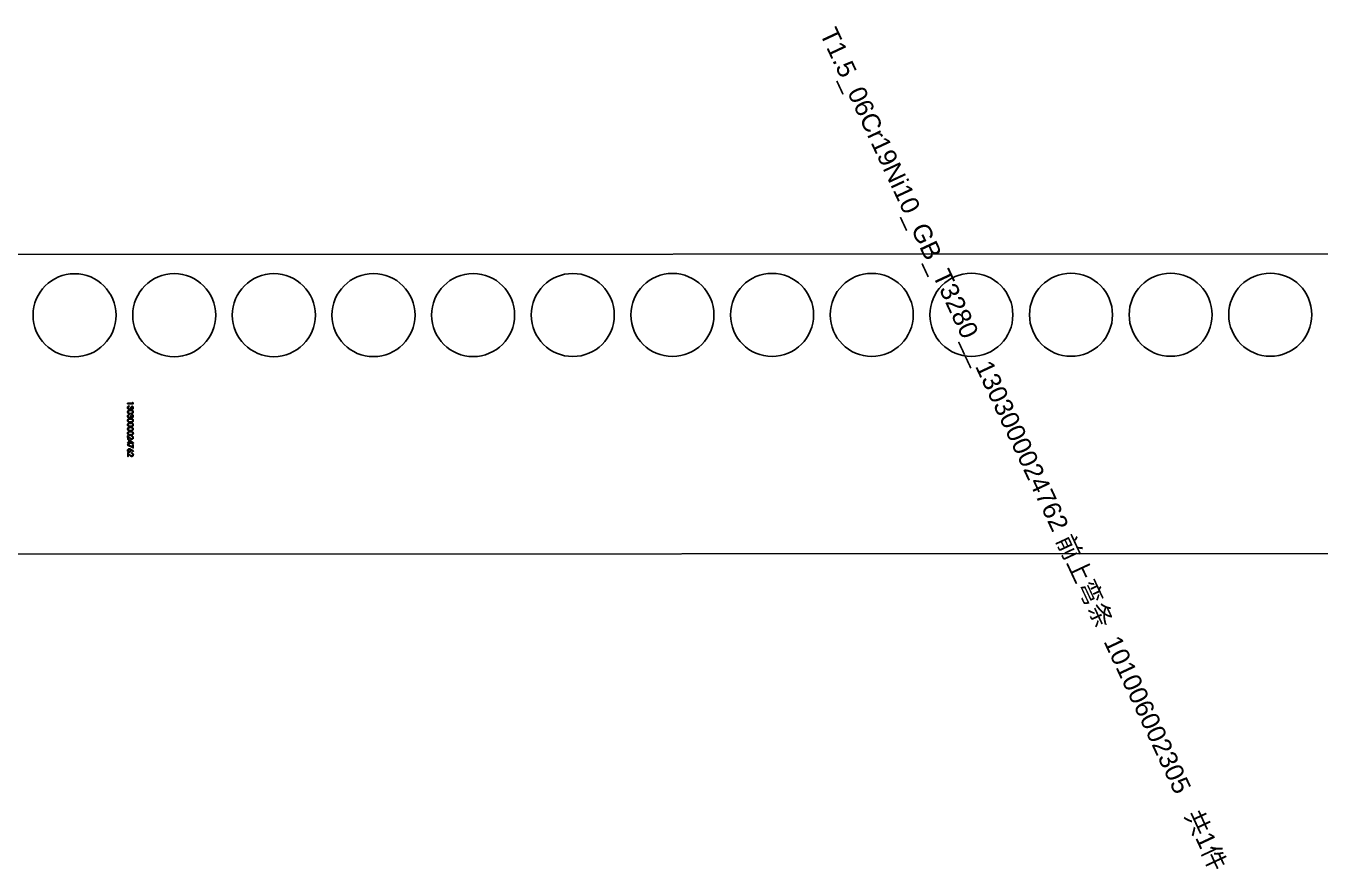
# Model space of a CAD drawing. Extents: x -16 to 22649, y -4599 to 814.
# Drawn here: x 246.6 to 714.2, y -2198.1 to -1893.5 of the extents above; entities that cross this region are included whole.
import ezdxf

# ---------------------------------------------------------------- set-up
doc = ezdxf.new("R2010")
doc.units = 0
doc.header["$MEASUREMENT"] = 0
doc.linetypes.add('CENTERX2', pattern=[20.32, 12.7, -2.54, 2.54, -2.54])
doc.layers.get('0').update_dxf_attribs({"linetype": 'CONTINUOUS'})
for name, color, linetype in [('1', 6, 'CENTERX2'), ('S1', 7, 'CONTINUOUS'), ('SLD-0', 7, 'CONTINUOUS')]:
    doc.layers.add(name, color=color, linetype=linetype)
doc.styles.get("Standard").update_dxf_attribs({"font": 'arial.ttf'})

# ---------------------------------------------------------------- blocks, each defined once
blk = doc.blocks.new('1303000024762_前上弯条_1010060')
at = {"layer": '1', "color": 6, "linetype": 'CONTINUOUS', "flags": 128}
for points in [[(-128.43, -294.11), (-128.09, -294.27), (-128.09, -294.27), (-128.94, -296.08), (-128.94, -296.08), (-129.1, -296.01), (-129.1, -296.01), (-128.34, -294.38), (-128.34, -294.38), (-128.62, -294.25), (-128.62, -294.25), (-128.43, -294.11)], [(-127.38, -295.11), (-127.54, -295.03), (-127.54, -295.03), (-127.5, -294.99), (-127.46, -294.94), (-127.42, -294.9), (-127.38, -294.87), (-127.33, -294.84), (-127.28, -294.82), (-127.24, -294.8), (-127.19, -294.78), (-127.14, -294.77), (-127.09, -294.76), (-127.04, -294.76), (-126.99, -294.76), (-126.94, -294.77), (-126.89, -294.78), (-126.84, -294.8), (-126.79, -294.82), (-126.79, -294.82), (-126.72, -294.86), (-126.65, -294.9), (-126.6, -294.95), (-126.55, -295.01), (-126.51, -295.07), (-126.47, -295.14), (-126.45, -295.21), (-126.44, -295.28), (-126.43, -295.35), (-126.44, -295.41), (-126.45, -295.48), (-126.48, -295.54), (-126.48, -295.54), (-126.51, -295.59), (-126.54, -295.64), (-126.58, -295.69), (-126.63, -295.72), (-126.68, -295.76), (-126.73, -295.78), (-126.8, -295.8), (-126.86, -295.81), (-126.86, -295.81), (-126.82, -295.87), (-126.78, -295.93), (-126.76, -295.99), (-126.74, -296.06), (-126.74, -296.06), (-126.73, -296.11), (-126.73, -296.15), (-126.72, -296.2), (-126.73, -296.25), (-126.73, -296.3), (-126.75, -296.34), (-126.76, -296.39), (-126.78, -296.43), (-126.78, -296.43), (-126.82, -296.5), (-126.87, -296.57), (-126.93, -296.63), (-127, -296.69), (-127.07, -296.73), (-127.15, -296.76), (-127.24, -296.79), (-127.32, -296.8), (-127.41, -296.8), (-127.5, -296.78), (-127.59, -296.76), (-127.68, -296.72), (-127.68, -296.72), (-127.74, -296.69), (-127.79, -296.66), (-127.84, -296.63), (-127.88, -296.59), (-127.92, -296.55), (-127.96, -296.5), (-127.99, -296.45), (-128.01, -296.4), (-128.03, -296.35), (-128.05, -296.29), (-128.06, -296.23), (-128.07, -296.17), (-128.07, -296.11), (-128.06, -296.05), (-128.05, -295.98), (-128.03, -295.91), (-128.03, -295.91), (-127.87, -295.98), (-127.87, -295.98), (-127.88, -296.03), (-127.88, -296.08), (-127.88, -296.12), (-127.88, -296.16), (-127.88, -296.2), (-127.87, -296.24), (-127.86, -296.27), (-127.85, -296.3), (-127.85, -296.3), (-127.83, -296.34), (-127.8, -296.37), (-127.78, -296.41), (-127.75, -296.44), (-127.71, -296.47), (-127.67, -296.49), (-127.63, -296.52), (-127.59, -296.54), (-127.59, -296.54), (-127.54, -296.56), (-127.49, -296.58), (-127.44, -296.59), (-127.39, -296.6), (-127.34, -296.6), (-127.29, -296.6), (-127.25, -296.59), (-127.2, -296.58), (-127.16, -296.57), (-127.12, -296.55), (-127.08, -296.53), (-127.05, -296.5), (-127.02, -296.47), (-126.99, -296.44), (-126.97, -296.41), (-126.95, -296.37), (-126.95, -296.37), (-126.93, -296.32), (-126.92, -296.26), (-126.92, -296.21), (-126.92, -296.15), (-126.94, -296.09), (-126.96, -296.04), (-126.99, -295.98), (-127.03, -295.94), (-127.05, -295.91), (-127.08, -295.89), (-127.11, -295.86), (-127.15, -295.84), (-127.19, -295.81), (-127.23, -295.78), (-127.28, -295.76), (-127.33, -295.73), (-127.33, -295.73), (-127.24, -295.54), (-127.24, -295.54), (-127.17, -295.57), (-127.11, -295.59), (-127.04, -295.61), (-126.97, -295.62), (-126.91, -295.62), (-126.85, -295.61), (-126.8, -295.6), (-126.76, -295.58), (-126.72, -295.56), (-126.69, -295.53), (-126.66, -295.5), (-126.64, -295.46), (-126.64, -295.46), (-126.63, -295.43), (-126.62, -295.4), (-126.62, -295.37), (-126.61, -295.34), (-126.62, -295.31), (-126.62, -295.28), (-126.63, -295.25), (-126.65, -295.21), (-126.67, -295.18), (-126.69, -295.15), (-126.71, -295.12), (-126.74, -295.1), (-126.77, -295.07), (-126.8, -295.05), (-126.83, -295.03), (-126.87, -295.01), (-126.87, -295.01), (-126.93, -294.98), (-127, -294.97), (-127.06, -294.96), (-127.12, -294.97), (-127.15, -294.97), (-127.18, -294.98), (-127.22, -295), (-127.25, -295.01), (-127.28, -295.03), (-127.31, -295.05), (-127.35, -295.08), (-127.38, -295.11)], [(-126.45, -296.14), (-126.4, -296.05), (-126.36, -295.97), (-126.32, -295.9), (-126.28, -295.83), (-126.24, -295.77), (-126.19, -295.71), (-126.15, -295.66), (-126.11, -295.62), (-126.07, -295.58), (-126.03, -295.55), (-125.98, -295.52), (-125.94, -295.49), (-125.89, -295.47), (-125.85, -295.45), (-125.8, -295.44), (-125.76, -295.42), (-125.71, -295.42), (-125.66, -295.41), (-125.62, -295.41), (-125.57, -295.42), (-125.53, -295.43), (-125.48, -295.44), (-125.44, -295.45), (-125.4, -295.47), (-125.4, -295.47), (-125.35, -295.49), (-125.31, -295.52), (-125.28, -295.54), (-125.24, -295.57), (-125.21, -295.6), (-125.18, -295.64), (-125.15, -295.68), (-125.12, -295.72), (-125.1, -295.76), (-125.08, -295.81), (-125.07, -295.86), (-125.06, -295.91), (-125.05, -295.96), (-125.04, -296.01), (-125.04, -296.07), (-125.04, -296.13), (-125.05, -296.19), (-125.06, -296.26), (-125.07, -296.32), (-125.09, -296.4), (-125.11, -296.47), (-125.14, -296.55), (-125.18, -296.63), (-125.21, -296.71), (-125.21, -296.71), (-125.25, -296.8), (-125.29, -296.87), (-125.34, -296.95), (-125.38, -297.01), (-125.42, -297.07), (-125.46, -297.13), (-125.51, -297.18), (-125.55, -297.22), (-125.59, -297.26), (-125.64, -297.29), (-125.68, -297.33), (-125.73, -297.35), (-125.78, -297.38), (-125.82, -297.39), (-125.87, -297.41), (-125.92, -297.42), (-125.96, -297.43), (-126.01, -297.43), (-126.06, -297.43), (-126.1, -297.43), (-126.15, -297.42), (-126.2, -297.41), (-126.24, -297.39), (-126.28, -297.37), (-126.28, -297.37), (-126.33, -297.35), (-126.37, -297.33), (-126.4, -297.3), (-126.44, -297.27), (-126.47, -297.24), (-126.5, -297.21), (-126.52, -297.17), (-126.55, -297.13), (-126.57, -297.09), (-126.59, -297.04), (-126.6, -297), (-126.61, -296.95), (-126.62, -296.9), (-126.63, -296.84), (-126.63, -296.79), (-126.63, -296.73), (-126.62, -296.67), (-126.61, -296.61), (-126.59, -296.54), (-126.57, -296.47), (-126.55, -296.39), (-126.52, -296.31), (-126.49, -296.23), (-126.45, -296.14)], [(-126.28, -296.22), (-126.32, -296.29), (-126.34, -296.36), (-126.37, -296.42), (-126.39, -296.49), (-126.41, -296.54), (-126.42, -296.6), (-126.43, -296.65), (-126.44, -296.7), (-126.44, -296.74), (-126.44, -296.78), (-126.44, -296.82), (-126.43, -296.86), (-126.43, -296.9), (-126.41, -296.94), (-126.4, -296.97), (-126.38, -297), (-126.35, -297.07), (-126.3, -297.12), (-126.25, -297.16), (-126.19, -297.19), (-126.19, -297.19), (-126.13, -297.21), (-126.06, -297.23), (-126, -297.23), (-125.93, -297.22), (-125.89, -297.21), (-125.86, -297.2), (-125.82, -297.18), (-125.79, -297.17), (-125.76, -297.15), (-125.72, -297.12), (-125.69, -297.09), (-125.66, -297.06), (-125.66, -297.06), (-125.62, -297.02), (-125.58, -296.98), (-125.54, -296.93), (-125.51, -296.88), (-125.47, -296.82), (-125.44, -296.76), (-125.41, -296.7), (-125.38, -296.64), (-125.38, -296.64), (-125.35, -296.57), (-125.32, -296.51), (-125.3, -296.45), (-125.28, -296.39), (-125.26, -296.33), (-125.25, -296.28), (-125.24, -296.22), (-125.23, -296.17), (-125.23, -296.12), (-125.23, -296.08), (-125.23, -296.03), (-125.24, -295.99), (-125.24, -295.95), (-125.26, -295.91), (-125.27, -295.88), (-125.29, -295.84), (-125.32, -295.78), (-125.37, -295.73), (-125.42, -295.69), (-125.48, -295.66), (-125.48, -295.66), (-125.54, -295.63), (-125.6, -295.62), (-125.67, -295.62), (-125.74, -295.63), (-125.78, -295.64), (-125.81, -295.65), (-125.85, -295.67), (-125.88, -295.68), (-125.92, -295.7), (-125.95, -295.73), (-125.98, -295.76), (-126.01, -295.79), (-126.05, -295.82), (-126.08, -295.86), (-126.11, -295.91), (-126.15, -295.96), (-126.18, -296.01), (-126.21, -296.08), (-126.25, -296.14), (-126.28, -296.22)], [(-124.59, -296.41), (-124.75, -296.33), (-124.75, -296.33), (-124.71, -296.29), (-124.67, -296.24), (-124.63, -296.2), (-124.59, -296.17), (-124.54, -296.14), (-124.49, -296.12), (-124.45, -296.1), (-124.4, -296.08), (-124.35, -296.07), (-124.3, -296.06), (-124.25, -296.06), (-124.2, -296.06), (-124.15, -296.07), (-124.1, -296.08), (-124.05, -296.1), (-124, -296.12), (-124, -296.12), (-123.93, -296.16), (-123.87, -296.2), (-123.81, -296.25), (-123.76, -296.31), (-123.72, -296.37), (-123.68, -296.44), (-123.66, -296.51), (-123.65, -296.58), (-123.64, -296.65), (-123.65, -296.71), (-123.66, -296.78), (-123.69, -296.84), (-123.69, -296.84), (-123.72, -296.89), (-123.75, -296.94), (-123.79, -296.99), (-123.84, -297.02), (-123.89, -297.06), (-123.95, -297.08), (-124.01, -297.1), (-124.07, -297.11), (-124.07, -297.11), (-124.03, -297.17), (-123.99, -297.23), (-123.97, -297.29), (-123.95, -297.36), (-123.95, -297.36), (-123.94, -297.41), (-123.94, -297.46), (-123.94, -297.5), (-123.94, -297.55), (-123.95, -297.6), (-123.96, -297.64), (-123.97, -297.69), (-123.99, -297.73), (-123.99, -297.73), (-124.03, -297.81), (-124.08, -297.87), (-124.14, -297.93), (-124.21, -297.99), (-124.29, -298.03), (-124.37, -298.06), (-124.45, -298.09), (-124.54, -298.1), (-124.63, -298.1), (-124.71, -298.08), (-124.8, -298.06), (-124.89, -298.02), (-124.89, -298.02), (-124.95, -297.99), (-125, -297.96), (-125.05, -297.93), (-125.09, -297.89), (-125.13, -297.85), (-125.17, -297.8), (-125.2, -297.75), (-125.22, -297.7), (-125.25, -297.65), (-125.26, -297.59), (-125.27, -297.54), (-125.28, -297.47), (-125.28, -297.41), (-125.27, -297.35), (-125.26, -297.28), (-125.25, -297.21), (-125.25, -297.21), (-125.08, -297.28), (-125.08, -297.28), (-125.09, -297.33), (-125.09, -297.38), (-125.09, -297.42), (-125.09, -297.46), (-125.09, -297.5), (-125.08, -297.54), (-125.07, -297.57), (-125.06, -297.6), (-125.06, -297.6), (-125.04, -297.64), (-125.01, -297.67), (-124.99, -297.71), (-124.96, -297.74), (-124.92, -297.77), (-124.89, -297.79), (-124.85, -297.82), (-124.8, -297.84), (-124.8, -297.84), (-124.75, -297.86), (-124.7, -297.88), (-124.65, -297.89), (-124.6, -297.9), (-124.55, -297.9), (-124.5, -297.9), (-124.46, -297.89), (-124.41, -297.88), (-124.37, -297.87), (-124.33, -297.85), (-124.29, -297.83), (-124.26, -297.8), (-124.23, -297.77), (-124.2, -297.74), (-124.18, -297.71), (-124.16, -297.67), (-124.16, -297.67), (-124.14, -297.62), (-124.13, -297.56), (-124.13, -297.51), (-124.13, -297.45), (-124.15, -297.39), (-124.17, -297.34), (-124.2, -297.29), (-124.24, -297.24), (-124.26, -297.21), (-124.29, -297.19), (-124.32, -297.16), (-124.36, -297.14), (-124.4, -297.11), (-124.44, -297.08), (-124.49, -297.06), (-124.54, -297.03), (-124.54, -297.03), (-124.45, -296.84), (-124.45, -296.84), (-124.38, -296.87), (-124.32, -296.89), (-124.25, -296.91), (-124.18, -296.92), (-124.12, -296.92), (-124.06, -296.91), (-124.01, -296.9), (-123.97, -296.88), (-123.93, -296.86), (-123.9, -296.83), (-123.87, -296.8), (-123.85, -296.76), (-123.85, -296.76), (-123.84, -296.73), (-123.83, -296.7), (-123.83, -296.67), (-123.83, -296.64), (-123.83, -296.61), (-123.84, -296.58), (-123.85, -296.55), (-123.86, -296.51), (-123.88, -296.48), (-123.9, -296.45), (-123.92, -296.42), (-123.95, -296.4), (-123.98, -296.37), (-124.01, -296.35), (-124.04, -296.33), (-124.08, -296.31), (-124.08, -296.31), (-124.15, -296.28), (-124.21, -296.27), (-124.27, -296.26), (-124.33, -296.27), (-124.36, -296.27), (-124.4, -296.28), (-124.43, -296.3), (-124.46, -296.31), (-124.49, -296.33), (-124.52, -296.36), (-124.56, -296.38), (-124.59, -296.41)], [(-123.66, -297.44), (-123.62, -297.35), (-123.57, -297.27), (-123.53, -297.2), (-123.49, -297.13), (-123.45, -297.07), (-123.41, -297.01), (-123.36, -296.96), (-123.32, -296.92), (-123.28, -296.88), (-123.24, -296.85), (-123.19, -296.82), (-123.15, -296.79), (-123.1, -296.77), (-123.06, -296.75), (-123.01, -296.74), (-122.97, -296.72), (-122.92, -296.72), (-122.87, -296.71), (-122.83, -296.71), (-122.78, -296.72), (-122.74, -296.73), (-122.69, -296.74), (-122.65, -296.75), (-122.61, -296.77), (-122.61, -296.77), (-122.56, -296.79), (-122.52, -296.82), (-122.49, -296.84), (-122.45, -296.87), (-122.42, -296.91), (-122.39, -296.94), (-122.36, -296.98), (-122.34, -297.02), (-122.31, -297.06), (-122.3, -297.11), (-122.28, -297.16), (-122.27, -297.21), (-122.26, -297.26), (-122.25, -297.31), (-122.25, -297.37), (-122.25, -297.43), (-122.26, -297.49), (-122.27, -297.56), (-122.28, -297.63), (-122.3, -297.7), (-122.33, -297.77), (-122.35, -297.85), (-122.39, -297.93), (-122.43, -298.01), (-122.43, -298.01), (-122.47, -298.1), (-122.51, -298.17), (-122.55, -298.25), (-122.59, -298.31), (-122.63, -298.37), (-122.67, -298.43), (-122.72, -298.48), (-122.76, -298.52), (-122.81, -298.56), (-122.85, -298.59), (-122.89, -298.63), (-122.94, -298.65), (-122.99, -298.68), (-123.03, -298.69), (-123.08, -298.71), (-123.13, -298.72), (-123.18, -298.73), (-123.22, -298.73), (-123.27, -298.73), (-123.32, -298.73), (-123.36, -298.72), (-123.41, -298.71), (-123.45, -298.69), (-123.5, -298.68), (-123.5, -298.68), (-123.54, -298.65), (-123.58, -298.63), (-123.61, -298.6), (-123.65, -298.57), (-123.68, -298.54), (-123.71, -298.51), (-123.74, -298.47), (-123.76, -298.43), (-123.78, -298.39), (-123.8, -298.34), (-123.81, -298.3), (-123.83, -298.25), (-123.83, -298.2), (-123.84, -298.14), (-123.84, -298.09), (-123.84, -298.03), (-123.83, -297.97), (-123.82, -297.91), (-123.81, -297.84), (-123.79, -297.77), (-123.76, -297.69), (-123.73, -297.61), (-123.7, -297.53), (-123.66, -297.44)], [(-123.49, -297.52), (-123.53, -297.59), (-123.56, -297.66), (-123.58, -297.72), (-123.6, -297.79), (-123.62, -297.84), (-123.63, -297.9), (-123.64, -297.95), (-123.65, -298), (-123.65, -298.04), (-123.65, -298.08), (-123.65, -298.12), (-123.64, -298.16), (-123.64, -298.2), (-123.63, -298.24), (-123.61, -298.27), (-123.6, -298.31), (-123.56, -298.37), (-123.51, -298.42), (-123.46, -298.46), (-123.4, -298.49), (-123.4, -298.49), (-123.34, -298.51), (-123.28, -298.53), (-123.21, -298.53), (-123.14, -298.52), (-123.1, -298.51), (-123.07, -298.5), (-123.03, -298.48), (-123, -298.47), (-122.97, -298.45), (-122.93, -298.42), (-122.9, -298.39), (-122.87, -298.36), (-122.87, -298.36), (-122.83, -298.32), (-122.79, -298.28), (-122.76, -298.23), (-122.72, -298.18), (-122.69, -298.12), (-122.65, -298.06), (-122.62, -298), (-122.59, -297.94), (-122.59, -297.94), (-122.56, -297.87), (-122.53, -297.81), (-122.51, -297.75), (-122.49, -297.69), (-122.47, -297.63), (-122.46, -297.58), (-122.45, -297.52), (-122.44, -297.47), (-122.44, -297.42), (-122.44, -297.38), (-122.44, -297.33), (-122.45, -297.29), (-122.46, -297.25), (-122.47, -297.21), (-122.48, -297.18), (-122.5, -297.14), (-122.54, -297.08), (-122.58, -297.03), (-122.63, -296.99), (-122.69, -296.96), (-122.69, -296.96), (-122.75, -296.94), (-122.82, -296.92), (-122.88, -296.92), (-122.95, -296.93), (-122.99, -296.94), (-123.03, -296.95), (-123.06, -296.97), (-123.09, -296.98), (-123.13, -297), (-123.16, -297.03), (-123.19, -297.06), (-123.23, -297.09), (-123.26, -297.12), (-123.29, -297.16), (-123.32, -297.21), (-123.36, -297.26), (-123.39, -297.31), (-123.42, -297.38), (-123.46, -297.44), (-123.49, -297.52)], [(-122.26, -298.09), (-122.22, -298), (-122.18, -297.92), (-122.14, -297.85), (-122.1, -297.78), (-122.05, -297.72), (-122.01, -297.66), (-121.97, -297.61), (-121.93, -297.57), (-121.89, -297.53), (-121.84, -297.5), (-121.8, -297.47), (-121.75, -297.44), (-121.71, -297.42), (-121.66, -297.4), (-121.62, -297.39), (-121.57, -297.38), (-121.53, -297.37), (-121.48, -297.36), (-121.43, -297.36), (-121.39, -297.37), (-121.34, -297.38), (-121.3, -297.39), (-121.26, -297.4), (-121.21, -297.42), (-121.21, -297.42), (-121.17, -297.44), (-121.13, -297.47), (-121.09, -297.49), (-121.06, -297.52), (-121.02, -297.56), (-120.99, -297.59), (-120.97, -297.63), (-120.94, -297.67), (-120.92, -297.71), (-120.9, -297.76), (-120.89, -297.81), (-120.87, -297.86), (-120.87, -297.91), (-120.86, -297.96), (-120.86, -298.02), (-120.86, -298.08), (-120.86, -298.14), (-120.87, -298.21), (-120.89, -298.28), (-120.91, -298.35), (-120.93, -298.42), (-120.96, -298.5), (-120.99, -298.58), (-121.03, -298.66), (-121.03, -298.66), (-121.07, -298.75), (-121.11, -298.82), (-121.15, -298.9), (-121.19, -298.96), (-121.24, -299.02), (-121.28, -299.08), (-121.32, -299.13), (-121.37, -299.17), (-121.41, -299.21), (-121.46, -299.24), (-121.5, -299.28), (-121.55, -299.3), (-121.59, -299.33), (-121.64, -299.35), (-121.69, -299.36), (-121.73, -299.37), (-121.78, -299.38), (-121.83, -299.38), (-121.88, -299.38), (-121.92, -299.38), (-121.97, -299.37), (-122.01, -299.36), (-122.06, -299.34), (-122.1, -299.33), (-122.1, -299.33), (-122.14, -299.3), (-122.18, -299.28), (-122.22, -299.25), (-122.25, -299.22), (-122.29, -299.19), (-122.31, -299.16), (-122.34, -299.12), (-122.37, -299.08), (-122.39, -299.04), (-122.41, -298.99), (-122.42, -298.95), (-122.43, -298.9), (-122.44, -298.85), (-122.44, -298.79), (-122.45, -298.74), (-122.44, -298.68), (-122.44, -298.62), (-122.43, -298.56), (-122.41, -298.49), (-122.39, -298.42), (-122.37, -298.34), (-122.34, -298.26), (-122.3, -298.18), (-122.26, -298.09)], [(-122.1, -298.17), (-122.13, -298.24), (-122.16, -298.31), (-122.19, -298.37), (-122.21, -298.44), (-122.23, -298.49), (-122.24, -298.55), (-122.25, -298.6), (-122.26, -298.65), (-122.26, -298.69), (-122.26, -298.73), (-122.26, -298.77), (-122.25, -298.81), (-122.24, -298.85), (-122.23, -298.89), (-122.22, -298.92), (-122.2, -298.96), (-122.16, -299.02), (-122.12, -299.07), (-122.07, -299.11), (-122.01, -299.14), (-122.01, -299.14), (-121.95, -299.17), (-121.88, -299.18), (-121.81, -299.18), (-121.74, -299.17), (-121.71, -299.16), (-121.67, -299.15), (-121.64, -299.13), (-121.61, -299.12), (-121.57, -299.1), (-121.54, -299.07), (-121.51, -299.04), (-121.47, -299.01), (-121.47, -299.01), (-121.44, -298.97), (-121.4, -298.93), (-121.36, -298.88), (-121.33, -298.83), (-121.29, -298.77), (-121.26, -298.71), (-121.23, -298.65), (-121.19, -298.59), (-121.19, -298.59), (-121.16, -298.52), (-121.14, -298.46), (-121.12, -298.4), (-121.1, -298.34), (-121.08, -298.28), (-121.07, -298.23), (-121.06, -298.17), (-121.05, -298.12), (-121.05, -298.07), (-121.05, -298.03), (-121.05, -297.98), (-121.05, -297.94), (-121.06, -297.9), (-121.07, -297.86), (-121.09, -297.83), (-121.1, -297.79), (-121.14, -297.73), (-121.19, -297.68), (-121.24, -297.64), (-121.29, -297.61), (-121.29, -297.61), (-121.36, -297.59), (-121.42, -297.57), (-121.49, -297.57), (-121.56, -297.58), (-121.6, -297.59), (-121.63, -297.6), (-121.67, -297.62), (-121.7, -297.63), (-121.73, -297.65), (-121.77, -297.68), (-121.8, -297.71), (-121.83, -297.74), (-121.86, -297.77), (-121.9, -297.81), (-121.93, -297.86), (-121.96, -297.91), (-122, -297.96), (-122.03, -298.03), (-122.07, -298.09), (-122.1, -298.17)], [(-120.87, -298.74), (-120.83, -298.65), (-120.78, -298.57), (-120.74, -298.5), (-120.7, -298.43), (-120.66, -298.37), (-120.62, -298.31), (-120.57, -298.26), (-120.53, -298.22), (-120.49, -298.18), (-120.45, -298.15), (-120.4, -298.12), (-120.36, -298.09), (-120.32, -298.07), (-120.27, -298.05), (-120.22, -298.04), (-120.18, -298.03), (-120.13, -298.02), (-120.09, -298.01), (-120.04, -298.01), (-119.99, -298.02), (-119.95, -298.03), (-119.91, -298.04), (-119.86, -298.05), (-119.82, -298.07), (-119.82, -298.07), (-119.78, -298.09), (-119.74, -298.12), (-119.7, -298.14), (-119.66, -298.17), (-119.63, -298.21), (-119.6, -298.24), (-119.57, -298.28), (-119.55, -298.32), (-119.53, -298.36), (-119.51, -298.41), (-119.49, -298.46), (-119.48, -298.51), (-119.47, -298.56), (-119.47, -298.61), (-119.46, -298.67), (-119.46, -298.73), (-119.47, -298.79), (-119.48, -298.86), (-119.49, -298.93), (-119.51, -299), (-119.54, -299.07), (-119.57, -299.15), (-119.6, -299.23), (-119.64, -299.32), (-119.64, -299.32), (-119.68, -299.4), (-119.72, -299.47), (-119.76, -299.55), (-119.8, -299.61), (-119.84, -299.67), (-119.89, -299.73), (-119.93, -299.78), (-119.97, -299.82), (-120.02, -299.86), (-120.06, -299.89), (-120.11, -299.93), (-120.15, -299.95), (-120.2, -299.98), (-120.24, -300), (-120.29, -300.01), (-120.34, -300.02), (-120.39, -300.03), (-120.43, -300.03), (-120.48, -300.03), (-120.53, -300.03), (-120.57, -300.02), (-120.62, -300.01), (-120.66, -299.99), (-120.71, -299.98), (-120.71, -299.98), (-120.75, -299.95), (-120.79, -299.93), (-120.82, -299.9), (-120.86, -299.87), (-120.89, -299.84), (-120.92, -299.81), (-120.95, -299.77), (-120.97, -299.73), (-120.99, -299.69), (-121.01, -299.64), (-121.03, -299.6), (-121.04, -299.55), (-121.05, -299.5), (-121.05, -299.44), (-121.05, -299.39), (-121.05, -299.33), (-121.04, -299.27), (-121.03, -299.21), (-121.02, -299.14), (-121, -299.07), (-120.97, -298.99), (-120.94, -298.91), (-120.91, -298.83), (-120.87, -298.74)], [(-120.71, -298.82), (-120.74, -298.89), (-120.77, -298.96), (-120.79, -299.02), (-120.81, -299.09), (-120.83, -299.14), (-120.85, -299.2), (-120.86, -299.25), (-120.86, -299.3), (-120.86, -299.34), (-120.86, -299.38), (-120.86, -299.42), (-120.86, -299.46), (-120.85, -299.5), (-120.84, -299.54), (-120.82, -299.57), (-120.81, -299.61), (-120.77, -299.67), (-120.72, -299.72), (-120.67, -299.76), (-120.61, -299.79), (-120.61, -299.79), (-120.55, -299.82), (-120.49, -299.83), (-120.42, -299.83), (-120.35, -299.82), (-120.31, -299.81), (-120.28, -299.8), (-120.25, -299.79), (-120.21, -299.77), (-120.18, -299.75), (-120.14, -299.72), (-120.11, -299.69), (-120.08, -299.66), (-120.08, -299.66), (-120.04, -299.62), (-120, -299.58), (-119.97, -299.53), (-119.93, -299.48), (-119.9, -299.42), (-119.86, -299.37), (-119.83, -299.3), (-119.8, -299.24), (-119.8, -299.24), (-119.77, -299.17), (-119.74, -299.11), (-119.72, -299.05), (-119.7, -298.99), (-119.68, -298.93), (-119.67, -298.88), (-119.66, -298.82), (-119.66, -298.77), (-119.65, -298.72), (-119.65, -298.68), (-119.65, -298.63), (-119.66, -298.59), (-119.67, -298.55), (-119.68, -298.51), (-119.69, -298.48), (-119.71, -298.44), (-119.75, -298.38), (-119.79, -298.33), (-119.84, -298.29), (-119.9, -298.26), (-119.9, -298.26), (-119.96, -298.24), (-120.03, -298.22), (-120.09, -298.22), (-120.17, -298.23), (-120.2, -298.24), (-120.24, -298.25), (-120.27, -298.27), (-120.31, -298.28), (-120.34, -298.31), (-120.37, -298.33), (-120.41, -298.36), (-120.44, -298.39), (-120.47, -298.42), (-120.5, -298.46), (-120.53, -298.51), (-120.57, -298.56), (-120.6, -298.61), (-120.64, -298.68), (-120.67, -298.74), (-120.71, -298.82)], [(-119.47, -299.39), (-119.43, -299.3), (-119.39, -299.22), (-119.35, -299.15), (-119.31, -299.08), (-119.26, -299.02), (-119.22, -298.96), (-119.18, -298.91), (-119.14, -298.87), (-119.1, -298.83), (-119.05, -298.8), (-119.01, -298.77), (-118.97, -298.74), (-118.92, -298.72), (-118.88, -298.7), (-118.83, -298.69), (-118.78, -298.68), (-118.74, -298.67), (-118.69, -298.66), (-118.65, -298.66), (-118.6, -298.67), (-118.56, -298.68), (-118.51, -298.69), (-118.47, -298.7), (-118.42, -298.72), (-118.42, -298.72), (-118.38, -298.74), (-118.34, -298.77), (-118.3, -298.79), (-118.27, -298.82), (-118.24, -298.86), (-118.21, -298.89), (-118.18, -298.93), (-118.15, -298.97), (-118.13, -299.01), (-118.11, -299.06), (-118.1, -299.11), (-118.09, -299.16), (-118.08, -299.21), (-118.07, -299.26), (-118.07, -299.32), (-118.07, -299.38), (-118.08, -299.44), (-118.09, -299.51), (-118.1, -299.58), (-118.12, -299.65), (-118.14, -299.72), (-118.17, -299.8), (-118.21, -299.88), (-118.24, -299.97), (-118.24, -299.97), (-118.28, -300.05), (-118.32, -300.12), (-118.36, -300.2), (-118.41, -300.26), (-118.45, -300.32), (-118.49, -300.38), (-118.53, -300.43), (-118.58, -300.47), (-118.62, -300.51), (-118.67, -300.55), (-118.71, -300.58), (-118.76, -300.6), (-118.8, -300.63), (-118.85, -300.65), (-118.9, -300.66), (-118.95, -300.67), (-118.99, -300.68), (-119.04, -300.68), (-119.09, -300.68), (-119.13, -300.68), (-119.18, -300.67), (-119.22, -300.66), (-119.27, -300.64), (-119.31, -300.63), (-119.31, -300.63), (-119.35, -300.6), (-119.39, -300.58), (-119.43, -300.55), (-119.46, -300.52), (-119.5, -300.49), (-119.53, -300.46), (-119.55, -300.42), (-119.58, -300.38), (-119.6, -300.34), (-119.62, -300.29), (-119.63, -300.25), (-119.64, -300.2), (-119.65, -300.15), (-119.66, -300.09), (-119.66, -300.04), (-119.66, -299.98), (-119.65, -299.92), (-119.64, -299.86), (-119.62, -299.79), (-119.6, -299.72), (-119.58, -299.64), (-119.55, -299.56), (-119.51, -299.48), (-119.47, -299.39)], [(-119.31, -299.47), (-119.34, -299.54), (-119.37, -299.61), (-119.4, -299.67), (-119.42, -299.74), (-119.44, -299.79), (-119.45, -299.85), (-119.46, -299.9), (-119.47, -299.95), (-119.47, -299.99), (-119.47, -300.03), (-119.47, -300.07), (-119.46, -300.11), (-119.45, -300.15), (-119.44, -300.19), (-119.43, -300.22), (-119.41, -300.26), (-119.37, -300.32), (-119.33, -300.37), (-119.28, -300.41), (-119.22, -300.44), (-119.22, -300.44), (-119.16, -300.47), (-119.09, -300.48), (-119.03, -300.48), (-118.96, -300.47), (-118.92, -300.46), (-118.89, -300.45), (-118.85, -300.44), (-118.82, -300.42), (-118.78, -300.4), (-118.75, -300.37), (-118.72, -300.34), (-118.69, -300.31), (-118.69, -300.31), (-118.65, -300.27), (-118.61, -300.23), (-118.57, -300.18), (-118.54, -300.13), (-118.5, -300.07), (-118.47, -300.02), (-118.44, -299.95), (-118.4, -299.89), (-118.4, -299.89), (-118.38, -299.82), (-118.35, -299.76), (-118.33, -299.7), (-118.31, -299.64), (-118.29, -299.58), (-118.28, -299.53), (-118.27, -299.47), (-118.26, -299.42), (-118.26, -299.37), (-118.26, -299.33), (-118.26, -299.28), (-118.27, -299.24), (-118.27, -299.2), (-118.28, -299.16), (-118.3, -299.13), (-118.31, -299.09), (-118.35, -299.03), (-118.4, -298.98), (-118.45, -298.94), (-118.5, -298.91), (-118.5, -298.91), (-118.57, -298.89), (-118.63, -298.87), (-118.7, -298.87), (-118.77, -298.88), (-118.81, -298.89), (-118.84, -298.9), (-118.88, -298.92), (-118.91, -298.93), (-118.94, -298.96), (-118.98, -298.98), (-119.01, -299.01), (-119.04, -299.04), (-119.08, -299.07), (-119.11, -299.11), (-119.14, -299.16), (-119.17, -299.21), (-119.21, -299.26), (-119.24, -299.33), (-119.28, -299.39), (-119.31, -299.47)], [(-117.68, -299.8), (-117.85, -299.72), (-117.85, -299.72), (-117.81, -299.66), (-117.77, -299.6), (-117.73, -299.55), (-117.69, -299.51), (-117.64, -299.46), (-117.59, -299.43), (-117.53, -299.4), (-117.47, -299.37), (-117.41, -299.35), (-117.35, -299.34), (-117.28, -299.33), (-117.22, -299.33), (-117.16, -299.34), (-117.1, -299.35), (-117.04, -299.37), (-116.97, -299.4), (-116.97, -299.4), (-116.92, -299.43), (-116.86, -299.46), (-116.81, -299.5), (-116.77, -299.54), (-116.73, -299.58), (-116.7, -299.63), (-116.67, -299.68), (-116.65, -299.74), (-116.64, -299.8), (-116.63, -299.86), (-116.62, -299.91), (-116.62, -299.97), (-116.63, -300.02), (-116.64, -300.08), (-116.66, -300.14), (-116.68, -300.19), (-116.68, -300.19), (-116.72, -300.26), (-116.77, -300.33), (-116.82, -300.39), (-116.89, -300.44), (-116.92, -300.47), (-116.97, -300.49), (-117.02, -300.52), (-117.07, -300.55), (-117.13, -300.58), (-117.2, -300.61), (-117.27, -300.64), (-117.35, -300.67), (-117.35, -300.67), (-118.03, -300.94), (-118.03, -300.94), (-117.18, -301.34), (-117.18, -301.34), (-117.27, -301.52), (-117.27, -301.52), (-118.5, -300.95), (-118.5, -300.95), (-117.45, -300.52), (-117.45, -300.52), (-117.37, -300.49), (-117.3, -300.47), (-117.24, -300.44), (-117.18, -300.41), (-117.13, -300.39), (-117.09, -300.37), (-117.05, -300.34), (-117.02, -300.32), (-116.96, -300.28), (-116.92, -300.24), (-116.88, -300.19), (-116.85, -300.13), (-116.85, -300.13), (-116.83, -300.09), (-116.82, -300.05), (-116.81, -300.01), (-116.81, -299.98), (-116.81, -299.94), (-116.82, -299.9), (-116.83, -299.86), (-116.84, -299.82), (-116.86, -299.78), (-116.88, -299.74), (-116.9, -299.71), (-116.93, -299.68), (-116.96, -299.65), (-116.99, -299.62), (-117.03, -299.6), (-117.07, -299.58), (-117.07, -299.58), (-117.11, -299.56), (-117.16, -299.55), (-117.2, -299.54), (-117.24, -299.53), (-117.28, -299.53), (-117.33, -299.53), (-117.37, -299.54), (-117.41, -299.55), (-117.45, -299.57), (-117.49, -299.59), (-117.53, -299.61), (-117.56, -299.64), (-117.6, -299.68), (-117.63, -299.71), (-117.66, -299.75), (-117.68, -299.8)], [(-115.25, -300.2), (-115.22, -300.21), (-115.22, -300.21), (-115.8, -301.47), (-115.8, -301.47), (-115.59, -301.57), (-115.59, -301.57), (-115.68, -301.75), (-115.68, -301.75), (-115.89, -301.66), (-115.89, -301.66), (-116.09, -302.07), (-116.09, -302.07), (-116.25, -302), (-116.25, -302), (-116.05, -301.58), (-116.05, -301.58), (-116.91, -301.18), (-116.91, -301.18), (-115.25, -300.2)], [(-115.97, -301.39), (-115.6, -300.61), (-115.6, -300.61), (-116.51, -301.14), (-116.51, -301.14), (-115.97, -301.39)], [(-114.75, -300.49), (-113.64, -301.01), (-113.64, -301.01), (-115.46, -302.42), (-115.46, -302.42), (-115.56, -302.28), (-115.56, -302.28), (-114, -301.07), (-114, -301.07), (-114.84, -300.67), (-114.84, -300.67), (-114.75, -300.49)], [(-112.62, -301.43), (-112.54, -301.59), (-112.54, -301.59), (-113.36, -302.09), (-113.36, -302.09), (-113.25, -302.13), (-113.16, -302.16), (-113.16, -302.16), (-113.11, -302.19), (-113.06, -302.22), (-113.01, -302.26), (-112.97, -302.3), (-112.94, -302.34), (-112.9, -302.39), (-112.88, -302.44), (-112.85, -302.5), (-112.83, -302.55), (-112.82, -302.61), (-112.82, -302.67), (-112.82, -302.72), (-112.82, -302.78), (-112.83, -302.84), (-112.85, -302.9), (-112.87, -302.95), (-112.87, -302.95), (-112.91, -303.03), (-112.96, -303.09), (-113.02, -303.15), (-113.08, -303.2), (-113.15, -303.24), (-113.22, -303.27), (-113.29, -303.29), (-113.38, -303.3), (-113.46, -303.3), (-113.54, -303.29), (-113.62, -303.27), (-113.7, -303.24), (-113.7, -303.24), (-113.77, -303.2), (-113.83, -303.16), (-113.89, -303.1), (-113.94, -303.04), (-113.98, -302.98), (-114.02, -302.9), (-114.04, -302.83), (-114.05, -302.75), (-114.05, -302.67), (-114.04, -302.59), (-114.02, -302.51), (-113.99, -302.44), (-113.99, -302.44), (-113.96, -302.38), (-113.93, -302.33), (-113.89, -302.27), (-113.84, -302.22), (-113.81, -302.2), (-113.78, -302.17), (-113.75, -302.14), (-113.71, -302.12), (-113.67, -302.09), (-113.63, -302.06), (-113.59, -302.03), (-113.54, -302), (-113.54, -302), (-112.62, -301.43)], [(-113.28, -302.33), (-113.32, -302.32), (-113.37, -302.3), (-113.41, -302.29), (-113.45, -302.29), (-113.49, -302.29), (-113.53, -302.29), (-113.57, -302.3), (-113.61, -302.31), (-113.64, -302.33), (-113.68, -302.35), (-113.71, -302.37), (-113.74, -302.39), (-113.77, -302.42), (-113.79, -302.45), (-113.81, -302.48), (-113.83, -302.52), (-113.83, -302.52), (-113.85, -302.56), (-113.86, -302.59), (-113.86, -302.63), (-113.87, -302.67), (-113.86, -302.71), (-113.86, -302.75), (-113.85, -302.79), (-113.83, -302.83), (-113.82, -302.86), (-113.79, -302.9), (-113.77, -302.93), (-113.74, -302.96), (-113.71, -302.99), (-113.68, -303.02), (-113.64, -303.04), (-113.6, -303.06), (-113.6, -303.06), (-113.56, -303.08), (-113.52, -303.09), (-113.48, -303.1), (-113.44, -303.11), (-113.4, -303.11), (-113.36, -303.1), (-113.32, -303.1), (-113.28, -303.09), (-113.24, -303.07), (-113.2, -303.05), (-113.17, -303.03), (-113.13, -303.01), (-113.11, -302.98), (-113.08, -302.95), (-113.06, -302.92), (-113.04, -302.89), (-113.04, -302.89), (-113.03, -302.85), (-113.01, -302.81), (-113.01, -302.77), (-113.01, -302.73), (-113.01, -302.69), (-113.02, -302.65), (-113.03, -302.61), (-113.04, -302.57), (-113.06, -302.54), (-113.08, -302.5), (-113.11, -302.47), (-113.14, -302.43), (-113.17, -302.41), (-113.2, -302.38), (-113.24, -302.36), (-113.28, -302.33)], [(-112.11, -302.4), (-112.27, -302.33), (-112.27, -302.33), (-112.24, -302.26), (-112.2, -302.21), (-112.16, -302.15), (-112.11, -302.11), (-112.06, -302.07), (-112.01, -302.03), (-111.95, -302), (-111.89, -301.97), (-111.83, -301.95), (-111.77, -301.94), (-111.71, -301.93), (-111.64, -301.93), (-111.58, -301.94), (-111.52, -301.95), (-111.46, -301.97), (-111.4, -302), (-111.4, -302), (-111.34, -302.03), (-111.29, -302.06), (-111.24, -302.1), (-111.19, -302.14), (-111.16, -302.18), (-111.12, -302.23), (-111.1, -302.29), (-111.08, -302.34), (-111.06, -302.4), (-111.05, -302.46), (-111.04, -302.51), (-111.04, -302.57), (-111.05, -302.63), (-111.06, -302.68), (-111.08, -302.74), (-111.1, -302.79), (-111.1, -302.79), (-111.14, -302.86), (-111.19, -302.93), (-111.25, -302.99), (-111.31, -303.04), (-111.35, -303.07), (-111.39, -303.09), (-111.44, -303.12), (-111.49, -303.15), (-111.55, -303.18), (-111.62, -303.21), (-111.69, -303.24), (-111.77, -303.27), (-111.77, -303.27), (-112.45, -303.54), (-112.45, -303.54), (-111.61, -303.94), (-111.61, -303.94), (-111.69, -304.12), (-111.69, -304.12), (-112.92, -303.55), (-112.92, -303.55), (-111.87, -303.13), (-111.87, -303.13), (-111.8, -303.1), (-111.73, -303.07), (-111.66, -303.04), (-111.61, -303.01), (-111.55, -302.99), (-111.51, -302.97), (-111.47, -302.95), (-111.44, -302.93), (-111.39, -302.88), (-111.34, -302.84), (-111.3, -302.79), (-111.27, -302.73), (-111.27, -302.73), (-111.25, -302.69), (-111.24, -302.65), (-111.24, -302.62), (-111.23, -302.58), (-111.23, -302.54), (-111.24, -302.5), (-111.25, -302.46), (-111.26, -302.42), (-111.28, -302.38), (-111.3, -302.34), (-111.33, -302.31), (-111.35, -302.28), (-111.38, -302.25), (-111.42, -302.22), (-111.45, -302.2), (-111.49, -302.18), (-111.49, -302.18), (-111.54, -302.16), (-111.58, -302.15), (-111.62, -302.14), (-111.66, -302.13), (-111.71, -302.13), (-111.75, -302.13), (-111.79, -302.14), (-111.83, -302.15), (-111.87, -302.17), (-111.91, -302.19), (-111.95, -302.21), (-111.98, -302.24), (-112.02, -302.28), (-112.05, -302.31), (-112.08, -302.36), (-112.11, -302.4)]]:
    blk.add_lwpolyline(points, dxfattribs=at)
at = {"layer": 'SLD-0', "linetype": 'CONTINUOUS'}
for p, q in [((-280.22, -492.74), (197.34, 531.39)), ((109.07, 85.96), (-97.16, -356.32))]:
    blk.add_line(p, q, dxfattribs=at)
for centre in [(16.53, 91.6), (1.32, 58.97), (-13.9, 26.34), (-29.11, -6.29), (-44.33, -38.91), (-59.54, -71.54), (-74.75, -104.17), (-89.97, -136.79), (-105.18, -169.42), (-120.4, -202.05), (-135.61, -234.68), (-150.83, -267.3), (-166.04, -299.93)]:
    blk.add_circle(centre, 15, dxfattribs=at)
at = {"layer": 'S1', "color": 3, "insert": (22.85, -10.65), "char_height": 6.6, "attachment_point": 5}
blk.add_mtext('T1.5_06Cr19Ni10_GB_T3280__1303000024762 {\\fSimSun|b0|i0|c134|p2;前上弯条 }101006002305   {\\fSimSun|b0|i0|c134|p2;共}1{\\fSimSun|b0|i0|c134|p2;件}', dxfattribs=at)

msp = doc.modelspace()

# ---------------------------------------------------------------- block references
at = {"rotation": 295.0248928115494}
msp.add_blockref('1303000024762_前上弯条_1010060', (606.21209, -2021.61091), dxfattribs=at)

doc.saveas('drawing.dxf')
